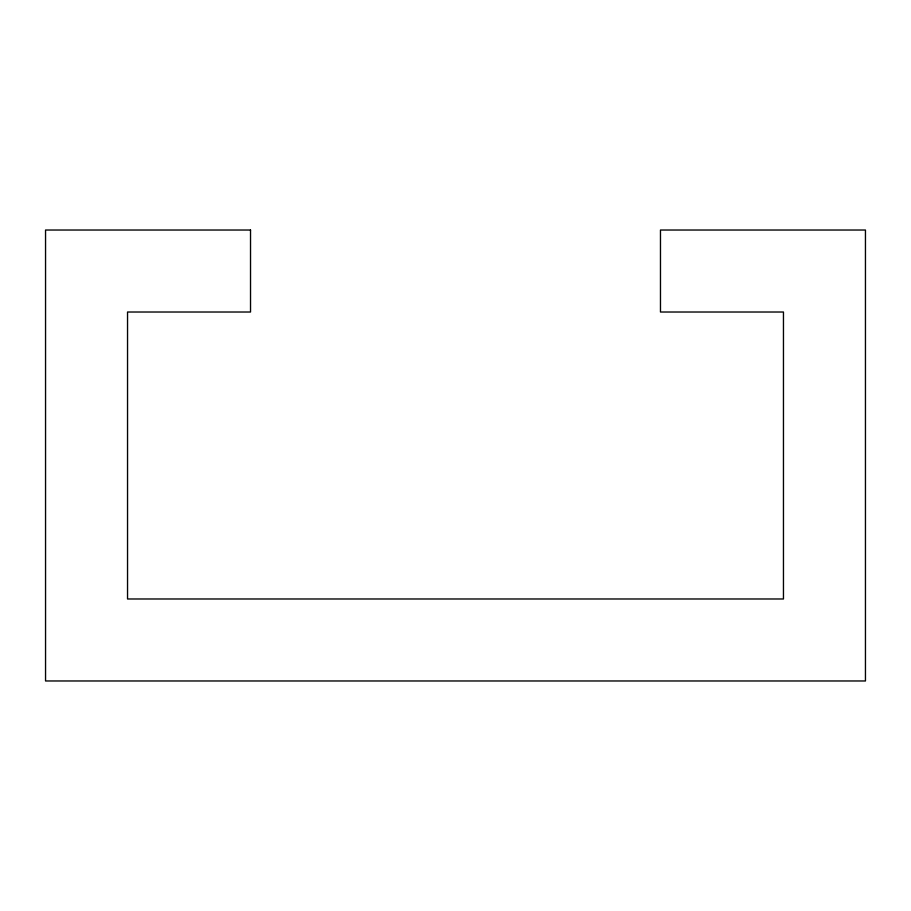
<?xml version="1.0" encoding="UTF-8"?>
<svg xmlns="http://www.w3.org/2000/svg" width="911" height="911" viewBox="0 0 911 911"><rect width="100%" height="100%" fill="white"/><g stroke="black" fill="none" stroke-linecap="round" stroke-linejoin="round"><path stroke-width="1.37" d="M250.525 230.027L45.55 230.027L45.55 680.972L865.45 680.972L865.45 230.027L660.475 230.027L660.475 312.017L783.46 312.017L783.46 598.982L127.54 598.982L127.54 312.017L250.525 312.017L250.525 230.027"/></g></svg>
